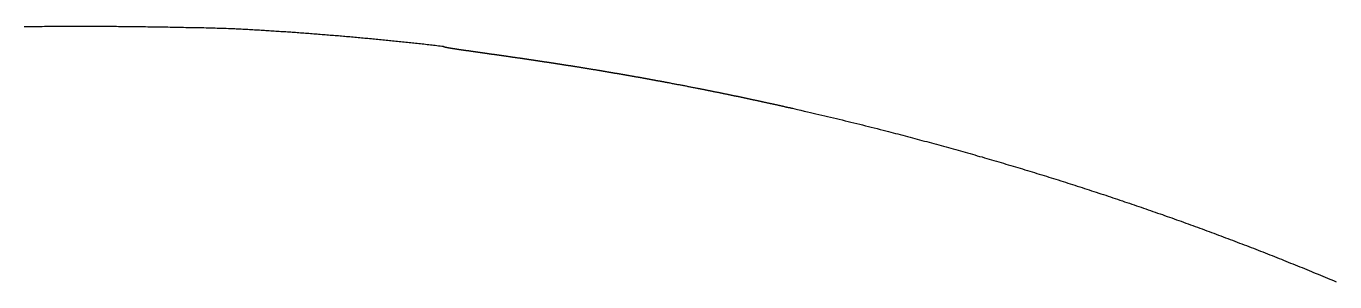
# Model space of a CAD drawing. Header units: millimetres. Extents: x 0 to 2438, y 0 to 1219.
# Drawn here: x 939.5 to 951.62, y 181.8 to 184.17 of the extents above; entities that cross this region are included whole.
import ezdxf

# ---------------------------------------------------------------- set-up
doc = ezdxf.new("R2010")
doc.units = ezdxf.units.MM
doc.layers.add('TEST_CUT_FIRST', color=1, linetype='Continuous')

msp = doc.modelspace()

# ---------------------------------------------------------------- linework, layer by layer
at = {"layer": 'TEST_CUT_FIRST'}
msp.add_lwpolyline([(939.484, 184.167), (939.505, 184.167), (939.526, 184.167), (939.547, 184.168), (939.567, 184.168), (939.588, 184.168), (939.609, 184.168), (939.63, 184.168), (939.651, 184.168), (939.671, 184.169), (939.692, 184.169), (939.713, 184.169), (939.734, 184.169), (939.755, 184.169), (939.775, 184.169), (939.796, 184.169), (939.817, 184.169), (939.838, 184.17), (939.859, 184.17), (939.879, 184.17), (939.9, 184.17), (939.921, 184.17), (939.942, 184.17), (939.963, 184.17), (939.983, 184.17), (940.004, 184.17), (940.025, 184.17), (940.046, 184.17), (940.067, 184.17), (940.087, 184.17), (940.108, 184.17), (940.129, 184.17), (940.15, 184.17), (940.17, 184.169), (940.191, 184.169), (940.212, 184.169), (940.233, 184.169), (940.254, 184.169), (940.274, 184.169), (940.295, 184.169), (940.316, 184.169), (940.337, 184.169), (940.358, 184.168), (940.378, 184.168), (940.399, 184.168), (940.42, 184.168), (940.441, 184.168), (940.462, 184.167), (940.482, 184.167), (940.503, 184.167), (940.524, 184.167), (940.545, 184.167), (940.565, 184.166), (940.586, 184.166), (940.607, 184.166), (940.628, 184.165), (940.649, 184.165), (940.669, 184.165), (940.69, 184.165), (940.711, 184.164), (940.732, 184.164), (940.753, 184.164), (940.773, 184.163), (940.794, 184.163), (940.815, 184.163), (940.836, 184.162), (940.857, 184.162), (940.877, 184.161), (940.898, 184.161), (940.919, 184.161), (940.94, 184.16), (940.96, 184.16), (940.981, 184.159), (941.002, 184.159), (941.023, 184.158), (941.044, 184.158), (941.064, 184.157), (941.085, 184.157), (941.106, 184.157), (941.127, 184.156), (941.148, 184.156), (941.168, 184.155), (941.189, 184.154), (941.21, 184.154), (941.231, 184.153), (941.251, 184.153), (941.272, 184.152), (941.293, 184.152), (941.314, 184.151), (941.335, 184.151), (941.355, 184.15), (941.376, 184.149), (941.397, 184.149), (941.418, 184.148), (941.433, 184.147), (941.448, 184.146), (941.464, 184.146), (941.479, 184.145), (941.494, 184.144), (941.509, 184.143), (941.525, 184.142), (941.54, 184.142), (941.555, 184.141), (941.57, 184.14), (941.586, 184.139), (941.601, 184.138), (941.616, 184.137), (941.631, 184.136), (941.647, 184.135), (941.662, 184.135), (941.677, 184.134), (941.693, 184.133), (941.708, 184.132), (941.723, 184.131), (941.738, 184.13), (941.754, 184.129), (941.769, 184.128), (941.784, 184.127), (941.799, 184.126), (941.815, 184.125), (941.83, 184.124), (941.845, 184.123), (941.86, 184.122), (941.876, 184.121), (941.891, 184.12), (941.906, 184.119), (941.921, 184.118), (941.937, 184.117), (941.952, 184.116), (941.967, 184.115), (941.982, 184.114), (941.998, 184.113), (942.013, 184.112), (942.028, 184.11), (942.043, 184.109), (942.059, 184.108), (942.074, 184.107), (942.089, 184.106), (942.104, 184.105), (942.12, 184.104), (942.135, 184.103), (942.15, 184.101), (942.165, 184.1), (942.181, 184.099), (942.196, 184.098), (942.211, 184.097), (942.226, 184.096), (942.242, 184.094), (942.257, 184.093), (942.272, 184.092), (942.287, 184.091), (942.303, 184.089), (942.318, 184.088), (942.333, 184.087), (942.348, 184.086), (942.364, 184.084), (942.379, 184.083), (942.394, 184.082), (942.409, 184.081), (942.424, 184.079), (942.44, 184.078), (942.455, 184.077), (942.47, 184.075), (942.485, 184.074), (942.501, 184.073), (942.516, 184.071), (942.531, 184.07), (942.546, 184.069), (942.562, 184.067), (942.577, 184.066), (942.592, 184.065), (942.607, 184.063), (942.622, 184.062), (942.638, 184.06), (942.653, 184.059), (942.668, 184.058), (942.683, 184.056), (942.699, 184.055), (942.714, 184.053), (942.729, 184.052), (942.744, 184.05), (942.759, 184.049), (942.775, 184.047), (942.79, 184.046), (942.805, 184.044), (942.82, 184.043), (942.836, 184.041), (942.851, 184.04), (942.866, 184.038), (942.881, 184.037), (942.896, 184.035), (942.912, 184.034), (942.927, 184.032), (942.942, 184.031), (942.957, 184.029), (942.972, 184.027), (942.988, 184.026), (943.003, 184.024), (943.018, 184.023), (943.033, 184.021), (943.048, 184.019), (943.064, 184.018), (943.079, 184.016), (943.094, 184.015), (943.109, 184.013), (943.124, 184.011), (943.14, 184.01), (943.155, 184.008), (943.17, 184.006), (943.185, 184.005), (943.2, 184.003), (943.215, 184.001), (943.231, 183.999), (943.246, 183.998), (943.261, 183.996), (943.276, 183.994), (943.291, 183.993), (943.307, 183.991), (943.322, 183.989), (943.337, 183.987), (943.352, 183.985), (943.367, 183.984), (943.367, 183.984), (943.367, 183.984), (943.367, 183.984), (943.367, 183.984), (943.367, 183.984), (943.367, 183.984), (943.367, 183.984), (943.367, 183.984), (943.367, 183.984), (943.367, 183.984), (943.367, 183.984), (943.367, 183.984), (943.367, 183.984), (943.367, 183.984), (943.367, 183.984), (943.367, 183.984), (943.367, 183.984), (943.367, 183.984), (943.367, 183.984), (943.367, 183.984), (943.367, 183.984), (943.367, 183.984), (943.367, 183.984), (943.367, 183.984), (943.367, 183.984), (943.367, 183.984), (943.367, 183.984), (943.367, 183.984), (943.367, 183.984), (943.367, 183.984), (943.367, 183.984), (943.367, 183.984), (943.367, 183.984), (943.367, 183.984), (943.367, 183.984), (943.367, 183.984), (943.367, 183.984), (943.367, 183.984), (943.367, 183.984), (943.367, 183.984), (943.367, 183.984), (943.367, 183.984), (943.367, 183.984), (943.367, 183.984), (943.367, 183.984), (943.367, 183.984), (943.367, 183.984), (943.367, 183.984), (943.367, 183.984), (943.367, 183.984), (943.367, 183.984), (943.367, 183.984), (943.367, 183.984), (943.367, 183.984), (943.367, 183.984), (943.367, 183.984), (943.367, 183.984), (943.367, 183.984), (943.367, 183.983), (943.367, 183.983), (943.367, 183.983), (943.367, 183.983), (943.367, 183.983), (943.367, 183.983), (943.367, 183.983), (943.367, 183.983), (943.367, 183.983), (943.367, 183.983), (943.367, 183.983), (943.367, 183.983), (943.367, 183.983), (943.367, 183.983), (943.367, 183.983), (943.367, 183.983), (943.367, 183.983), (943.367, 183.983), (943.367, 183.983), (943.367, 183.983), (943.367, 183.983), (943.367, 183.983), (943.367, 183.983), (943.367, 183.983), (943.367, 183.983), (943.367, 183.983), (943.367, 183.983), (943.367, 183.983), (943.367, 183.983), (943.367, 183.983), (943.367, 183.983), (943.367, 183.983), (943.367, 183.983), (943.367, 183.983), (943.367, 183.983), (943.367, 183.983), (943.367, 183.983), (943.367, 183.983), (943.367, 183.983), (943.367, 183.983), (943.367, 183.983), (943.367, 183.983), (943.367, 183.983), (943.367, 183.983), (943.367, 183.983), (943.367, 183.983), (943.367, 183.983), (943.367, 183.983), (943.367, 183.983), (943.367, 183.983), (943.367, 183.983), (943.367, 183.983), (943.367, 183.983), (943.367, 183.983), (943.367, 183.983), (943.367, 183.983), (943.367, 183.983), (943.367, 183.983), (943.367, 183.983), (943.367, 183.983), (943.367, 183.983), (943.367, 183.983), (943.367, 183.983), (943.367, 183.983), (943.367, 183.983), (943.367, 183.983), (943.367, 183.983), (943.367, 183.983), (943.366, 183.983), (943.366, 183.983), (943.366, 183.983), (943.366, 183.983), (943.366, 183.983), (943.366, 183.983), (943.366, 183.983), (943.366, 183.983), (943.366, 183.983), (943.366, 183.983), (943.366, 183.983), (943.366, 183.983), (943.366, 183.983), (943.366, 183.983), (943.366, 183.983), (943.366, 183.983), (943.366, 183.983), (943.366, 183.983), (943.366, 183.983), (943.366, 183.983), (943.366, 183.983), (943.366, 183.983), (943.366, 183.983), (943.366, 183.983), (943.366, 183.983), (943.366, 183.983), (943.366, 183.983), (943.366, 183.983), (943.366, 183.983), (943.366, 183.983), (943.366, 183.983), (943.366, 183.983), (943.366, 183.983), (943.366, 183.983), (943.366, 183.983), (943.366, 183.983), (943.366, 183.983), (943.366, 183.983), (943.366, 183.983), (943.366, 183.983), (943.366, 183.983), (943.366, 183.983), (943.366, 183.983), (943.366, 183.983), (943.366, 183.983), (943.366, 183.983), (943.366, 183.983), (943.366, 183.983), (943.366, 183.983), (943.366, 183.983), (943.366, 183.983), (943.366, 183.983), (943.366, 183.983), (943.366, 183.983), (943.366, 183.983), (943.366, 183.983), (943.366, 183.983), (943.366, 183.983), (943.366, 183.983), (943.366, 183.983), (943.366, 183.983), (943.366, 183.983), (943.366, 183.983), (943.366, 183.983), (943.366, 183.983), (943.366, 183.983), (943.366, 183.983), (943.366, 183.983), (943.366, 183.983), (943.366, 183.983), (943.366, 183.983), (943.366, 183.983), (943.366, 183.983), (943.366, 183.983), (943.366, 183.983), (943.366, 183.983), (943.366, 183.983), (943.366, 183.983), (943.366, 183.983), (943.366, 183.983), (943.366, 183.983), (943.366, 183.983), (943.366, 183.983), (943.366, 183.983), (943.366, 183.983), (943.366, 183.982), (943.366, 183.982), (943.366, 183.982), (943.366, 183.982), (943.366, 183.982), (943.366, 183.982), (943.366, 183.982), (943.366, 183.982), (943.366, 183.982), (943.366, 183.982), (943.366, 183.982), (943.366, 183.982), (943.366, 183.982), (943.366, 183.982), (943.366, 183.982), (943.366, 183.982), (943.366, 183.982), (943.366, 183.982), (943.366, 183.982), (943.366, 183.982), (943.366, 183.982), (943.366, 183.982), (943.366, 183.982), (943.366, 183.982), (943.366, 183.982), (943.366, 183.982), (943.366, 183.982), (943.366, 183.982), (943.366, 183.982), (943.366, 183.982), (943.366, 183.982), (943.366, 183.982), (943.366, 183.982), (943.366, 183.982), (943.366, 183.982), (943.366, 183.982), (943.366, 183.982), (943.366, 183.982), (943.366, 183.982), (943.366, 183.982), (943.366, 183.982), (943.366, 183.982), (943.366, 183.982), (943.367, 183.982), (943.367, 183.982), (943.367, 183.982), (943.367, 183.982), (943.367, 183.982), (943.367, 183.982), (943.367, 183.982), (943.367, 183.982), (943.367, 183.982), (943.367, 183.982), (943.367, 183.982), (943.367, 183.982), (943.367, 183.982), (943.367, 183.982), (943.367, 183.982), (943.367, 183.982), (943.367, 183.982), (943.367, 183.982), (943.367, 183.982), (943.367, 183.982), (943.367, 183.982), (943.367, 183.982), (943.367, 183.982), (943.367, 183.982), (943.367, 183.982), (943.367, 183.982), (943.367, 183.982), (943.367, 183.982), (943.367, 183.982), (943.367, 183.982), (943.367, 183.982), (943.367, 183.982), (943.367, 183.982), (943.367, 183.982), (943.367, 183.982), (943.367, 183.982), (943.367, 183.982), (943.367, 183.982), (943.367, 183.982), (943.367, 183.982), (943.367, 183.982), (943.367, 183.982), (943.367, 183.982), (943.367, 183.982), (943.367, 183.982), (943.367, 183.982), (943.367, 183.982), (943.367, 183.982), (943.367, 183.982), (943.367, 183.982), (943.367, 183.982), (943.367, 183.982), (943.367, 183.982), (943.367, 183.981), (943.367, 183.981), (943.367, 183.981), (943.367, 183.981), (943.367, 183.981), (943.367, 183.981), (943.367, 183.981), (943.367, 183.981), (943.367, 183.981), (943.367, 183.981), (943.367, 183.981), (943.367, 183.981), (943.367, 183.981), (943.367, 183.981), (943.368, 183.981), (943.368, 183.981), (943.368, 183.981), (943.368, 183.981), (943.368, 183.981), (943.368, 183.981), (943.368, 183.981), (943.368, 183.981), (943.368, 183.981), (943.368, 183.981), (943.368, 183.981), (943.368, 183.981), (943.368, 183.981), (943.368, 183.981), (943.368, 183.981), (943.368, 183.981), (943.368, 183.981), (943.368, 183.981), (943.368, 183.981), (943.368, 183.981), (943.368, 183.981), (943.368, 183.981), (943.368, 183.981), (943.368, 183.981), (943.368, 183.981), (943.368, 183.981), (943.368, 183.981), (943.368, 183.981), (943.368, 183.981), (943.368, 183.981), (943.368, 183.981), (943.368, 183.981), (943.368, 183.981), (943.368, 183.981), (943.368, 183.981), (943.368, 183.981), (943.368, 183.981), (943.368, 183.981), (943.368, 183.981), (943.368, 183.981), (943.368, 183.981), (943.368, 183.981), (943.368, 183.981), (943.368, 183.981), (943.369, 183.981), (943.369, 183.981), (943.369, 183.981), (943.369, 183.981), (943.369, 183.981), (943.369, 183.981), (943.369, 183.981), (943.369, 183.981), (943.369, 183.981), (943.369, 183.981), (943.369, 183.981), (943.369, 183.981), (943.369, 183.981), (943.369, 183.981), (943.369, 183.981), (943.369, 183.981), (943.369, 183.981), (943.369, 183.981), (943.369, 183.981), (943.369, 183.981), (943.369, 183.981), (943.369, 183.981), (943.369, 183.981), (943.369, 183.981), (943.369, 183.981), (943.369, 183.98), (943.369, 183.98), (943.369, 183.98), (943.369, 183.98), (943.369, 183.98), (943.369, 183.98), (943.369, 183.98), (943.37, 183.98), (943.37, 183.98), (943.37, 183.98), (943.37, 183.98), (943.37, 183.98), (943.37, 183.98), (943.37, 183.98), (943.37, 183.98), (943.37, 183.98), (943.37, 183.98), (943.37, 183.98), (943.37, 183.98), (943.37, 183.98), (943.37, 183.98), (943.37, 183.98), (943.37, 183.98), (943.37, 183.98), (943.37, 183.98), (943.37, 183.98), (943.37, 183.98), (943.37, 183.98), (943.37, 183.98), (943.37, 183.98), (943.37, 183.98), (943.37, 183.98), (943.37, 183.98), (943.37, 183.98), (943.371, 183.98), (943.371, 183.98), (943.371, 183.98), (943.371, 183.98), (943.371, 183.98), (943.371, 183.98), (943.371, 183.98), (943.371, 183.98), (943.371, 183.98), (943.371, 183.98), (943.371, 183.98), (943.371, 183.98), (943.371, 183.98), (943.371, 183.98), (943.371, 183.98), (943.371, 183.98), (943.371, 183.98), (943.371, 183.98), (943.371, 183.98), (943.371, 183.98), (943.371, 183.98), (943.371, 183.98), (943.371, 183.98), (943.372, 183.98), (943.372, 183.98), (943.372, 183.98), (943.372, 183.98), (943.372, 183.98), (943.372, 183.98), (943.372, 183.98), (943.372, 183.98), (943.372, 183.98), (943.372, 183.98), (943.372, 183.98), (943.372, 183.98), (943.372, 183.979), (943.372, 183.979), (943.372, 183.979), (943.372, 183.979), (943.372, 183.979), (943.372, 183.979), (943.372, 183.979), (943.372, 183.979), (943.372, 183.979), (943.373, 183.979), (943.373, 183.979), (943.373, 183.979), (943.373, 183.979), (943.373, 183.979), (943.373, 183.979), (943.373, 183.979), (943.374, 183.979), (943.374, 183.979), (943.374, 183.979), (943.374, 183.979), (943.374, 183.979), (943.374, 183.979), (943.375, 183.979), (943.375, 183.979), (943.375, 183.979), (943.375, 183.979), (943.375, 183.979), (943.376, 183.978), (943.376, 183.978), (943.376, 183.978), (943.376, 183.978), (943.376, 183.978), (943.377, 183.978), (943.377, 183.978), (943.377, 183.978), (943.377, 183.978), (943.377, 183.978), (943.378, 183.978), (943.378, 183.978), (943.378, 183.978), (943.378, 183.978), (943.379, 183.978), (943.379, 183.978), (943.379, 183.978), (943.379, 183.978), (943.379, 183.977), (943.38, 183.977), (943.38, 183.977), (943.38, 183.977), (943.38, 183.977), (943.38, 183.977), (943.38, 183.977), (943.381, 183.977), (943.381, 183.977), (943.381, 183.977), (943.381, 183.977), (943.381, 183.977), (943.381, 183.977), (943.382, 183.977), (943.382, 183.977), (943.382, 183.977), (943.382, 183.977), (943.382, 183.977), (943.382, 183.977), (943.383, 183.977), (943.383, 183.977), (943.383, 183.977), (943.383, 183.977), (943.383, 183.977), (943.384, 183.977), (943.384, 183.976), (943.384, 183.976), (943.384, 183.976), (943.384, 183.976), (943.384, 183.976), (943.385, 183.976), (943.385, 183.976), (943.385, 183.976), (943.385, 183.976), (943.385, 183.976), (943.386, 183.976), (943.386, 183.976), (943.386, 183.976), (943.386, 183.976), (943.386, 183.976), (943.387, 183.976), (943.387, 183.976), (943.387, 183.976), (943.387, 183.976), (943.387, 183.976), (943.388, 183.976), (943.388, 183.976), (943.388, 183.976), (943.388, 183.976), (943.388, 183.975), (943.389, 183.975), (943.389, 183.975), (943.389, 183.975), (943.389, 183.975), (943.39, 183.975), (943.39, 183.975), (943.39, 183.975), (943.39, 183.975), (943.39, 183.975), (943.391, 183.975), (943.391, 183.975), (943.391, 183.975), (943.391, 183.975), (943.391, 183.975), (943.392, 183.975), (943.392, 183.975), (943.392, 183.975), (943.392, 183.975), (943.393, 183.975), (943.393, 183.975), (943.393, 183.975), (943.393, 183.974), (943.394, 183.974), (943.394, 183.974), (943.394, 183.974), (943.394, 183.974), (943.394, 183.974), (943.395, 183.974), (943.395, 183.974), (943.395, 183.974), (943.395, 183.974), (943.396, 183.974), (943.396, 183.974), (943.396, 183.974), (943.396, 183.974), (943.397, 183.974), (943.397, 183.974), (943.397, 183.974), (943.397, 183.974), (943.398, 183.974), (943.398, 183.974), (943.398, 183.974), (943.398, 183.973), (943.399, 183.973), (943.399, 183.973), (943.399, 183.973), (943.399, 183.973), (943.4, 183.973), (943.4, 183.973), (943.4, 183.973), (943.4, 183.973), (943.401, 183.973), (943.401, 183.973), (943.401, 183.973), (943.401, 183.973), (943.402, 183.973), (943.402, 183.973), (943.402, 183.973), (943.403, 183.973), (943.403, 183.973), (943.403, 183.973), (943.403, 183.973), (943.404, 183.973), (943.404, 183.972), (943.404, 183.972), (943.404, 183.972), (943.405, 183.972), (943.405, 183.972), (943.405, 183.972), (943.406, 183.972), (943.406, 183.972), (943.406, 183.972), (943.406, 183.972), (943.407, 183.972), (943.407, 183.972), (943.407, 183.972), (943.407, 183.972), (943.408, 183.972), (943.408, 183.972), (943.408, 183.972), (943.409, 183.972), (943.409, 183.972), (943.409, 183.972), (943.41, 183.971), (943.41, 183.971), (943.41, 183.971), (943.41, 183.971), (943.411, 183.971), (943.411, 183.971), (943.411, 183.971), (943.412, 183.971), (943.412, 183.971), (943.412, 183.971), (943.412, 183.971), (943.413, 183.971), (943.413, 183.971), (943.413, 183.971), (943.414, 183.971), (943.414, 183.971), (943.414, 183.971), (943.415, 183.971), (943.415, 183.97), (943.415, 183.97), (943.416, 183.97), (943.416, 183.97), (943.416, 183.97), (943.416, 183.97), (943.417, 183.97), (943.417, 183.97), (943.417, 183.97), (943.418, 183.97), (943.418, 183.97), (943.418, 183.97), (943.419, 183.97), (943.419, 183.97), (943.419, 183.97), (943.42, 183.97), (943.42, 183.97), (943.42, 183.97), (943.421, 183.97), (943.421, 183.969), (943.421, 183.969), (943.422, 183.969), (943.422, 183.969), (943.422, 183.969), (943.423, 183.969), (943.423, 183.969), (943.423, 183.969), (943.424, 183.969), (943.424, 183.969), (943.424, 183.969), (943.425, 183.969), (943.425, 183.969), (943.425, 183.969), (943.426, 183.969), (943.426, 183.969), (943.426, 183.969), (943.427, 183.969), (943.427, 183.968), (943.427, 183.968), (943.428, 183.968), (943.429, 183.968), (943.43, 183.968), (943.431, 183.968), (943.432, 183.968), (943.433, 183.967), (943.434, 183.967), (943.435, 183.967), (943.436, 183.967), (943.438, 183.967), (943.439, 183.967), (943.44, 183.966), (943.441, 183.966), (943.442, 183.966), (943.443, 183.966), (943.444, 183.966), (943.446, 183.965), (943.447, 183.965), (943.448, 183.965), (943.449, 183.965), (943.45, 183.965), (943.452, 183.964), (943.453, 183.964), (943.454, 183.964), (943.455, 183.964), (943.457, 183.964), (943.458, 183.963), (943.459, 183.963), (943.461, 183.963), (943.462, 183.963), (943.463, 183.963), (943.465, 183.962), (943.466, 183.962), (943.467, 183.962), (943.468, 183.962), (943.468, 183.962), (943.469, 183.962), (943.47, 183.962), (943.471, 183.961), (943.472, 183.961), (943.473, 183.961), (943.474, 183.961), (943.474, 183.961), (943.475, 183.961), (943.476, 183.961), (943.477, 183.961), (943.478, 183.96), (943.479, 183.96), (943.48, 183.96), (943.481, 183.96), (943.481, 183.96), (943.482, 183.96), (943.483, 183.96), (943.484, 183.959), (943.485, 183.959), (943.486, 183.959), (943.487, 183.959), (943.487, 183.959), (943.488, 183.959), (943.489, 183.959), (943.49, 183.959), (943.491, 183.958), (943.492, 183.958), (943.493, 183.958), (943.494, 183.958), (943.494, 183.958), (943.495, 183.958), (943.496, 183.958), (943.497, 183.958), (943.498, 183.957), (943.499, 183.957), (943.5, 183.957), (943.501, 183.957), (943.501, 183.957), (943.502, 183.957), (943.503, 183.957), (943.504, 183.956), (943.505, 183.956), (943.506, 183.956), (943.507, 183.956), (943.508, 183.956), (943.508, 183.956), (943.509, 183.956), (943.51, 183.956), (943.511, 183.955), (943.512, 183.955), (943.513, 183.955), (943.514, 183.955), (943.515, 183.955), (943.515, 183.955), (943.516, 183.955), (943.517, 183.955), (943.518, 183.954), (943.519, 183.954), (943.52, 183.954), (943.521, 183.954), (943.522, 183.954), (943.522, 183.954), (943.523, 183.954), (943.524, 183.954), (943.525, 183.953), (943.526, 183.953), (943.527, 183.953), (943.528, 183.953), (943.529, 183.953), (943.529, 183.953), (943.53, 183.953), (943.531, 183.952), (943.532, 183.952), (943.533, 183.952), (943.534, 183.952), (943.535, 183.952), (943.536, 183.952), (943.536, 183.952), (943.537, 183.952), (943.538, 183.951), (943.539, 183.951), (943.54, 183.951), (943.541, 183.951), (943.542, 183.951), (943.543, 183.951), (943.544, 183.951), (943.544, 183.951), (943.545, 183.95), (943.546, 183.95), (943.547, 183.95), (943.548, 183.95), (943.549, 183.95), (943.55, 183.95), (943.551, 183.95), (943.551, 183.95), (943.552, 183.949), (943.553, 183.949), (943.554, 183.949), (943.555, 183.949), (943.556, 183.949), (943.557, 183.949), (943.558, 183.949), (943.558, 183.949), (943.559, 183.948), (943.56, 183.948), (943.561, 183.948), (943.562, 183.948), (943.563, 183.948), (943.564, 183.948), (943.565, 183.948), (943.565, 183.948), (943.566, 183.947), (943.567, 183.947), (943.568, 183.947), (943.569, 183.947), (943.57, 183.947), (943.571, 183.947), (943.572, 183.947), (943.573, 183.947), (943.573, 183.946), (943.574, 183.946), (943.575, 183.946), (943.576, 183.946), (943.577, 183.946), (943.578, 183.946), (943.579, 183.946), (943.58, 183.946), (943.58, 183.945), (943.581, 183.945), (943.582, 183.945), (943.583, 183.945), (943.584, 183.945), (943.585, 183.945), (943.586, 183.945), (943.587, 183.945), (943.587, 183.944), (943.588, 183.944), (943.589, 183.944), (943.59, 183.944), (943.591, 183.944), (943.592, 183.944), (943.593, 183.944), (943.594, 183.943), (943.595, 183.943), (943.595, 183.943), (943.596, 183.943), (943.597, 183.943), (943.598, 183.943), (943.599, 183.943), (943.6, 183.943), (943.601, 183.942), (943.602, 183.942), (943.602, 183.942), (943.603, 183.942), (943.604, 183.942), (943.605, 183.942), (943.606, 183.942), (943.607, 183.942), (943.608, 183.941), (943.609, 183.941), (943.609, 183.941), (943.61, 183.941), (943.611, 183.941), (943.612, 183.941), (943.613, 183.941), (943.614, 183.941), (943.615, 183.94), (943.616, 183.94), (943.617, 183.94), (943.617, 183.94), (943.618, 183.94), (943.619, 183.94), (943.62, 183.94), (943.621, 183.94), (943.622, 183.939), (943.623, 183.939), (943.624, 183.939), (943.624, 183.939), (943.625, 183.939), (943.626, 183.939), (943.627, 183.939), (943.628, 183.939), (943.629, 183.938), (943.63, 183.938), (943.631, 183.938), (943.631, 183.938), (943.632, 183.938), (943.633, 183.938), (943.634, 183.938), (943.636, 183.937), (943.638, 183.937), (943.64, 183.937), (943.643, 183.936), (943.645, 183.936), (943.647, 183.936), (943.649, 183.936), (943.652, 183.935), (943.654, 183.935), (943.656, 183.935), (943.658, 183.934), (943.66, 183.934), (943.662, 183.934), (943.665, 183.933), (943.667, 183.933), (943.669, 183.933), (943.671, 183.932), (943.673, 183.932), (943.675, 183.932), (943.678, 183.932), (943.68, 183.931), (943.682, 183.931), (943.684, 183.931), (943.686, 183.93), (943.689, 183.93), (943.691, 183.93), (943.693, 183.929), (943.695, 183.929), (943.697, 183.929), (943.7, 183.928), (943.702, 183.928), (943.704, 183.928), (943.705, 183.928), (943.707, 183.927), (943.708, 183.927), (943.709, 183.927), (943.71, 183.927), (943.712, 183.927), (943.713, 183.927), (943.714, 183.926), (943.715, 183.926), (943.717, 183.926), (943.718, 183.926), (943.719, 183.926), (943.721, 183.925), (943.722, 183.925), (943.723, 183.925), (943.725, 183.925), (943.726, 183.925), (943.727, 183.925), (943.728, 183.924), (943.73, 183.924), (943.731, 183.924), (943.732, 183.924), (943.734, 183.924), (943.735, 183.923), (943.736, 183.923), (943.737, 183.923), (943.739, 183.923), (943.74, 183.923), (943.741, 183.923), (943.743, 183.922), (943.744, 183.922), (943.745, 183.922), (943.747, 183.922), (943.748, 183.922), (943.749, 183.921), (943.75, 183.921), (943.752, 183.921), (943.753, 183.921), (943.754, 183.921), (943.756, 183.921), (943.757, 183.92), (943.758, 183.92), (943.76, 183.92), (943.761, 183.92), (943.762, 183.92), (943.763, 183.919), (943.765, 183.919), (943.766, 183.919), (943.767, 183.919), (943.769, 183.919), (943.77, 183.919), (943.771, 183.918), (943.772, 183.918), (943.774, 183.918), (943.775, 183.918), (943.776, 183.918), (943.778, 183.917), (943.779, 183.917), (943.78, 183.917), (943.782, 183.917), (943.783, 183.917), (943.784, 183.916), (943.785, 183.916), (943.787, 183.916), (943.788, 183.916), (943.789, 183.916), (943.791, 183.916), (943.792, 183.915), (943.793, 183.915), (943.795, 183.915), (943.796, 183.915), (943.797, 183.915), (943.798, 183.914), (943.8, 183.914), (943.801, 183.914), (943.802, 183.914), (943.804, 183.914), (943.805, 183.914), (943.806, 183.913), (943.808, 183.913), (943.809, 183.913), (943.81, 183.913), (943.811, 183.913), (943.813, 183.912), (943.814, 183.912), (943.815, 183.912), (943.817, 183.912), (943.818, 183.912), (943.819, 183.912), (943.82, 183.911), (943.822, 183.911), (943.823, 183.911), (943.824, 183.911), (943.826, 183.911), (943.827, 183.91), (943.828, 183.91), (943.83, 183.91), (943.831, 183.91), (943.832, 183.91), (943.833, 183.909), (943.835, 183.909), (943.836, 183.909), (943.837, 183.909), (943.839, 183.909), (943.84, 183.909), (943.841, 183.908), (943.843, 183.908), (943.844, 183.908), (943.845, 183.908), (943.846, 183.908), (943.848, 183.907), (943.849, 183.907), (943.85, 183.907), (943.852, 183.907), (943.853, 183.907), (943.854, 183.907), (943.856, 183.906), (943.857, 183.906), (943.858, 183.906), (943.859, 183.906), (943.861, 183.906), (943.862, 183.905), (943.863, 183.905), (943.865, 183.905), (943.866, 183.905), (943.867, 183.905), (943.869, 183.905), (943.87, 183.904), (943.871, 183.904), (943.872, 183.904), (943.874, 183.904), (943.875, 183.904), (943.876, 183.903), (943.878, 183.903), (943.879, 183.903), (943.88, 183.903), (943.881, 183.903), (943.883, 183.902), (943.884, 183.902), (943.885, 183.902), (943.887, 183.902), (943.888, 183.902), (943.889, 183.902), (943.891, 183.901), (943.892, 183.901), (943.893, 183.901), (943.894, 183.901), (943.896, 183.901), (943.897, 183.9), (943.898, 183.9), (943.9, 183.9), (943.901, 183.9), (943.902, 183.9), (943.904, 183.9), (943.905, 183.899), (943.906, 183.899), (943.907, 183.899), (943.909, 183.899), (943.91, 183.899), (943.911, 183.898), (943.913, 183.898), (943.914, 183.898), (943.915, 183.898), (943.917, 183.898), (943.918, 183.897), (943.919, 183.897), (943.92, 183.897), (943.922, 183.897), (943.923, 183.897), (943.924, 183.897), (943.926, 183.896), (943.927, 183.896), (943.928, 183.896), (943.93, 183.896), (943.931, 183.896), (943.932, 183.895), (943.933, 183.895), (943.935, 183.895), (943.936, 183.895), (943.937, 183.895), (943.939, 183.894), (943.94, 183.894), (943.941, 183.894), (943.943, 183.894), (943.944, 183.894), (943.945, 183.894), (943.947, 183.893), (943.948, 183.893), (943.949, 183.893), (943.949, 183.893), (943.951, 183.893), (943.953, 183.892), (943.956, 183.892), (943.96, 183.891), (943.964, 183.891), (943.969, 183.89), (943.973, 183.89), (943.977, 183.889), (943.981, 183.888), (943.985, 183.888), (943.988, 183.887), (943.992, 183.887), (943.996, 183.886), (944, 183.886), (944.004, 183.885), (944.008, 183.884), (944.012, 183.884), (944.016, 183.883), (944.02, 183.883), (944.024, 183.882), (944.028, 183.882), (944.032, 183.881), (944.036, 183.88), (944.04, 183.88), (944.044, 183.879), (944.048, 183.879), (944.052, 183.878), (944.056, 183.878), (944.059, 183.877), (944.064, 183.876), (944.068, 183.876), (944.072, 183.875), (944.076, 183.875), (944.079, 183.874), (944.082, 183.874), (944.085, 183.873), (944.088, 183.873), (944.09, 183.873), (944.093, 183.872), (944.095, 183.872), (944.098, 183.871), (944.101, 183.871), (944.103, 183.871), (944.106, 183.87), (944.109, 183.87), (944.111, 183.869), (944.114, 183.869), (944.116, 183.869), (944.119, 183.868), (944.122, 183.868), (944.124, 183.868), (944.127, 183.867), (944.13, 183.867), (944.132, 183.866), (944.135, 183.866), (944.138, 183.866), (944.14, 183.865), (944.143, 183.865), (944.146, 183.864), (944.148, 183.864), (944.151, 183.864), (944.154, 183.863), (944.156, 183.863), (944.159, 183.862), (944.162, 183.862), (944.164, 183.862), (944.167, 183.861), (944.17, 183.861), (944.172, 183.861), (944.175, 183.86), (944.178, 183.86), (944.18, 183.859), (944.183, 183.859), (944.185, 183.859), (944.188, 183.858), (944.191, 183.858), (944.193, 183.857), (944.196, 183.857), (944.199, 183.857), (944.201, 183.856), (944.204, 183.856), (944.207, 183.855), (944.209, 183.855), (944.212, 183.855), (944.215, 183.854), (944.217, 183.854), (944.22, 183.853), (944.223, 183.853), (944.225, 183.853), (944.228, 183.852), (944.231, 183.852), (944.233, 183.851), (944.236, 183.851), (944.239, 183.851), (944.241, 183.85), (944.244, 183.85), (944.246, 183.849), (944.249, 183.849), (944.252, 183.849), (944.254, 183.848), (944.257, 183.848), (944.26, 183.847), (944.262, 183.847), (944.265, 183.847), (944.268, 183.846), (944.27, 183.846), (944.273, 183.845), (944.276, 183.845), (944.278, 183.845), (944.281, 183.844), (944.284, 183.844), (944.286, 183.843), (944.289, 183.843), (944.292, 183.843), (944.294, 183.842), (944.297, 183.842), (944.3, 183.841), (944.302, 183.841), (944.305, 183.841), (944.308, 183.84), (944.31, 183.84), (944.313, 183.839), (944.315, 183.839), (944.318, 183.839), (944.321, 183.838), (944.323, 183.838), (944.326, 183.837), (944.329, 183.837), (944.331, 183.837), (944.334, 183.836), (944.337, 183.836), (944.339, 183.835), (944.342, 183.835), (944.345, 183.835), (944.347, 183.834), (944.35, 183.834), (944.353, 183.833), (944.355, 183.833), (944.358, 183.833), (944.361, 183.832), (944.363, 183.832), (944.366, 183.831), (944.369, 183.831), (944.371, 183.831), (944.374, 183.83), (944.376, 183.83), (944.379, 183.829), (944.382, 183.829), (944.384, 183.829), (944.387, 183.828), (944.39, 183.828), (944.392, 183.827), (944.395, 183.827), (944.398, 183.827), (944.4, 183.826), (944.403, 183.826), (944.406, 183.825), (944.408, 183.825), (944.411, 183.824), (944.414, 183.824), (944.416, 183.824), (944.419, 183.823), (944.422, 183.823), (944.424, 183.822), (944.427, 183.822), (944.43, 183.822), (944.432, 183.821), (944.435, 183.821), (944.437, 183.82), (944.44, 183.82), (944.443, 183.82), (944.445, 183.819), (944.448, 183.819), (944.451, 183.818), (944.453, 183.818), (944.456, 183.817), (944.459, 183.817), (944.461, 183.817), (944.464, 183.816), (944.467, 183.816), (944.469, 183.815), (944.472, 183.815), (944.475, 183.815), (944.477, 183.814), (944.48, 183.814), (944.483, 183.813), (944.485, 183.813), (944.488, 183.813), (944.491, 183.812), (944.493, 183.812), (944.496, 183.811), (944.498, 183.811), (944.501, 183.81), (944.504, 183.81), (944.506, 183.81), (944.509, 183.809), (944.512, 183.809), (944.514, 183.808), (944.517, 183.808), (944.52, 183.808), (944.522, 183.807), (944.525, 183.807), (944.528, 183.806), (944.53, 183.806), (944.533, 183.805), (944.536, 183.805), (944.538, 183.805), (944.541, 183.804), (944.544, 183.804), (944.546, 183.803), (944.549, 183.803), (944.552, 183.803), (944.554, 183.802), (944.557, 183.802), (944.559, 183.801), (944.562, 183.801), (944.565, 183.8), (944.567, 183.8), (944.57, 183.8), (944.573, 183.799), (944.576, 183.799), (944.578, 183.798), (944.58, 183.798), (944.582, 183.798), (944.585, 183.797), (944.589, 183.797), (944.594, 183.796), (944.6, 183.795), (944.607, 183.794), (944.613, 183.793), (944.62, 183.792), (944.626, 183.791), (944.632, 183.79), (944.638, 183.789), (944.644, 183.788), (944.65, 183.787), (944.656, 183.786), (944.662, 183.785), (944.669, 183.784), (944.675, 183.783), (944.681, 183.782), (944.687, 183.781), (944.693, 183.78), (944.699, 183.779), (944.705, 183.778), (944.711, 183.777), (944.718, 183.776), (944.724, 183.775), (944.73, 183.774), (944.736, 183.773), (944.742, 183.772), (944.748, 183.771), (944.754, 183.77), (944.761, 183.769), (944.767, 183.768), (944.774, 183.767), (944.78, 183.766), (944.785, 183.765), (944.789, 183.764), (944.793, 183.763), (944.796, 183.763), (944.799, 183.762), (944.802, 183.762), (944.806, 183.761), (944.809, 183.761), (944.813, 183.76), (944.817, 183.759), (944.82, 183.759), (944.824, 183.758), (944.827, 183.758), (944.83, 183.757), (944.834, 183.757), (944.837, 183.756), (944.841, 183.755), (944.844, 183.755), (944.848, 183.754), (944.851, 183.754), (944.855, 183.753), (944.858, 183.752), (944.862, 183.752), (944.865, 183.751), (944.869, 183.751), (944.872, 183.75), (944.876, 183.749), (944.879, 183.749), (944.883, 183.748), (944.886, 183.748), (944.89, 183.747), (944.893, 183.747), (944.897, 183.746), (944.9, 183.745), (944.904, 183.745), (944.907, 183.744), (944.911, 183.744), (944.914, 183.743), (944.918, 183.742), (944.921, 183.742), (944.925, 183.741), (944.928, 183.741), (944.932, 183.74), (944.935, 183.739), (944.938, 183.739), (944.942, 183.738), (944.945, 183.738), (944.949, 183.737), (944.952, 183.736), (944.956, 183.736), (944.959, 183.735), (944.963, 183.735), (944.966, 183.734), (944.97, 183.733), (944.973, 183.733), (944.977, 183.732), (944.98, 183.732), (944.984, 183.731), (944.987, 183.73), (944.991, 183.73), (944.994, 183.729), (944.998, 183.729), (945.001, 183.728), (945.005, 183.727), (945.008, 183.727), (945.012, 183.726), (945.015, 183.726), (945.019, 183.725), (945.022, 183.724), (945.026, 183.724), (945.029, 183.723), (945.033, 183.723), (945.036, 183.722), (945.04, 183.721), (945.043, 183.721), (945.047, 183.72), (945.05, 183.72), (945.053, 183.719), (945.057, 183.718), (945.06, 183.718), (945.064, 183.717), (945.067, 183.717), (945.071, 183.716), (945.074, 183.715), (945.078, 183.715), (945.081, 183.714), (945.085, 183.714), (945.088, 183.713), (945.092, 183.712), (945.095, 183.712), (945.099, 183.711), (945.102, 183.71), (945.106, 183.71), (945.109, 183.709), (945.113, 183.709), (945.116, 183.708), (945.12, 183.707), (945.123, 183.707), (945.127, 183.706), (945.13, 183.706), (945.134, 183.705), (945.137, 183.704), (945.141, 183.704), (945.144, 183.703), (945.148, 183.702), (945.151, 183.702), (945.154, 183.701), (945.158, 183.701), (945.161, 183.7), (945.165, 183.699), (945.168, 183.699), (945.172, 183.698), (945.175, 183.697), (945.179, 183.697), (945.182, 183.696), (945.186, 183.696), (945.189, 183.695), (945.193, 183.694), (945.196, 183.694), (945.2, 183.693), (945.203, 183.693), (945.207, 183.692), (945.21, 183.691), (945.214, 183.691), (945.217, 183.69), (945.221, 183.689), (945.224, 183.689), (945.228, 183.688), (945.231, 183.687), (945.235, 183.687), (945.238, 183.686), (945.241, 183.686), (945.245, 183.685), (945.248, 183.684), (945.252, 183.684), (945.255, 183.683), (945.259, 183.682), (945.262, 183.682), (945.266, 183.681), (945.269, 183.681), (945.273, 183.68), (945.276, 183.679), (945.28, 183.679), (945.283, 183.678), (945.287, 183.677), (945.29, 183.677), (945.294, 183.676), (945.297, 183.675), (945.301, 183.675), (945.304, 183.674), (945.308, 183.674), (945.311, 183.673), (945.315, 183.672), (945.318, 183.672), (945.322, 183.671), (945.325, 183.67), (945.328, 183.67), (945.332, 183.669), (945.335, 183.668), (945.339, 183.668), (945.342, 183.667), (945.346, 183.667), (945.349, 183.666), (945.353, 183.665), (945.356, 183.665), (945.36, 183.664), (945.363, 183.663), (945.367, 183.663), (945.37, 183.662), (945.374, 183.661), (945.377, 183.661), (945.381, 183.66), (945.384, 183.659), (945.388, 183.659), (945.391, 183.658), (945.395, 183.658), (945.398, 183.657), (945.402, 183.656), (945.405, 183.656), (945.409, 183.655), (945.412, 183.654), (945.415, 183.654), (945.419, 183.653), (945.422, 183.652), (945.426, 183.652), (945.43, 183.651), (945.433, 183.65), (945.437, 183.65), (945.44, 183.649), (945.442, 183.649), (945.445, 183.648), (945.449, 183.647), (945.454, 183.647), (945.46, 183.645), (945.468, 183.644), (945.477, 183.642), (945.486, 183.64), (945.495, 183.639), (945.503, 183.637), (945.511, 183.636), (945.519, 183.634), (945.527, 183.633), (945.535, 183.631), (945.543, 183.63), (945.551, 183.628), (945.559, 183.626), (945.567, 183.625), (945.575, 183.623), (945.584, 183.622), (945.592, 183.62), (945.6, 183.619), (945.608, 183.617), (945.616, 183.616), (945.624, 183.614), (945.632, 183.612), (945.64, 183.611), (945.648, 183.609), (945.656, 183.608), (945.664, 183.606), (945.672, 183.605), (945.681, 183.603), (945.69, 183.601), (945.698, 183.6), (945.706, 183.598), (945.713, 183.597), (945.719, 183.595), (945.724, 183.595), (945.728, 183.594), (945.732, 183.593), (945.736, 183.592), (945.741, 183.591), (945.746, 183.59), (945.75, 183.589), (945.755, 183.588), (945.76, 183.587), (945.764, 183.587), (945.769, 183.586), (945.774, 183.585), (945.778, 183.584), (945.783, 183.583), (945.787, 183.582), (945.792, 183.581), (945.797, 183.58), (945.801, 183.579), (945.806, 183.578), (945.811, 183.577), (945.815, 183.576), (945.82, 183.575), (945.825, 183.575), (945.829, 183.574), (945.834, 183.573), (945.838, 183.572), (945.843, 183.571), (945.848, 183.57), (945.852, 183.569), (945.857, 183.568), (945.862, 183.567), (945.866, 183.566), (945.871, 183.565), (945.876, 183.564), (945.88, 183.563), (945.885, 183.562), (945.889, 183.561), (945.894, 183.561), (945.899, 183.56), (945.903, 183.559), (945.908, 183.558), (945.913, 183.557), (945.917, 183.556), (945.922, 183.555), (945.926, 183.554), (945.931, 183.553), (945.936, 183.552), (945.94, 183.551), (945.945, 183.55), (945.95, 183.549), (945.954, 183.548), (945.959, 183.547), (945.964, 183.546), (945.968, 183.545), (945.973, 183.544), (945.977, 183.544), (945.982, 183.543), (945.987, 183.542), (945.991, 183.541), (945.996, 183.54), (946.001, 183.539), (946.005, 183.538), (946.01, 183.537), (946.014, 183.536), (946.019, 183.535), (946.024, 183.534), (946.028, 183.533), (946.033, 183.532), (946.038, 183.531), (946.042, 183.53), (946.047, 183.529), (946.051, 183.528), (946.056, 183.527), (946.061, 183.526), (946.065, 183.525), (946.07, 183.524), (946.075, 183.523), (946.079, 183.522), (946.084, 183.521), (946.088, 183.52), (946.093, 183.52), (946.098, 183.519), (946.102, 183.518), (946.107, 183.517), (946.112, 183.516), (946.116, 183.515), (946.121, 183.514), (946.125, 183.513), (946.13, 183.512), (946.135, 183.511), (946.139, 183.51), (946.144, 183.509), (946.149, 183.508), (946.153, 183.507), (946.158, 183.506), (946.162, 183.505), (946.167, 183.504), (946.172, 183.503), (946.176, 183.502), (946.181, 183.501), (946.186, 183.5), (946.19, 183.499), (946.195, 183.498), (946.199, 183.497), (946.204, 183.496), (946.209, 183.495), (946.213, 183.494), (946.218, 183.493), (946.223, 183.492), (946.227, 183.491), (946.232, 183.49), (946.236, 183.489), (946.241, 183.488), (946.246, 183.487), (946.25, 183.486), (946.255, 183.485), (946.26, 183.484), (946.264, 183.483), (946.269, 183.482), (946.273, 183.481), (946.278, 183.48), (946.283, 183.479), (946.287, 183.478), (946.292, 183.477), (946.297, 183.476), (946.301, 183.475), (946.306, 183.474), (946.31, 183.473), (946.315, 183.472), (946.32, 183.471), (946.324, 183.47), (946.329, 183.469), (946.333, 183.468), (946.338, 183.467), (946.343, 183.466), (946.347, 183.465), (946.352, 183.464), (946.357, 183.463), (946.361, 183.462), (946.366, 183.461), (946.37, 183.46), (946.375, 183.459), (946.38, 183.458), (946.384, 183.457), (946.389, 183.456), (946.394, 183.455), (946.398, 183.454), (946.403, 183.453), (946.407, 183.452), (946.412, 183.451), (946.417, 183.45), (946.421, 183.449), (946.426, 183.448), (946.43, 183.447), (946.435, 183.446), (946.44, 183.445), (946.444, 183.444), (946.449, 183.443), (946.454, 183.442), (946.458, 183.441), (946.463, 183.44), (946.467, 183.439), (946.472, 183.438), (946.477, 183.437), (946.481, 183.436), (946.486, 183.435), (946.49, 183.434), (946.495, 183.433), (946.5, 183.432), (946.504, 183.431), (946.509, 183.43), (946.513, 183.429), (946.518, 183.428), (946.523, 183.426), (946.527, 183.425), (946.532, 183.424), (946.537, 183.423), (946.541, 183.422), (946.546, 183.421), (946.55, 183.42), (946.555, 183.419), (946.559, 183.418), (946.564, 183.417), (946.57, 183.416), (946.575, 183.415), (946.58, 183.414), (946.583, 183.413), (946.583, 183.413), (946.585, 183.413), (946.59, 183.411), (946.601, 183.409), (946.621, 183.404), (946.648, 183.398), (946.679, 183.391), (946.709, 183.384), (946.738, 183.377), (946.766, 183.371), (946.792, 183.365), (946.818, 183.359), (946.844, 183.353), (946.871, 183.346), (946.899, 183.34), (946.926, 183.333), (946.953, 183.327), (946.98, 183.32), (947.007, 183.314), (947.034, 183.308), (947.061, 183.301), (947.088, 183.294), (947.115, 183.288), (947.142, 183.281), (947.169, 183.275), (947.196, 183.268), (947.223, 183.261), (947.25, 183.255), (947.277, 183.248), (947.303, 183.241), (947.33, 183.234), (947.358, 183.228), (947.385, 183.221), (947.413, 183.214), (947.44, 183.207), (947.465, 183.2), (947.489, 183.194), (947.512, 183.188), (947.533, 183.183), (947.555, 183.177), (947.577, 183.171), (947.599, 183.166), (947.622, 183.16), (947.644, 183.154), (947.666, 183.148), (947.689, 183.142), (947.711, 183.136), (947.733, 183.13), (947.756, 183.124), (947.778, 183.118), (947.8, 183.112), (947.822, 183.106), (947.845, 183.1), (947.867, 183.094), (947.889, 183.088), (947.911, 183.082), (947.934, 183.076), (947.956, 183.07), (947.978, 183.064), (948, 183.058), (948.023, 183.052), (948.045, 183.046), (948.067, 183.039), (948.089, 183.033), (948.112, 183.027), (948.134, 183.021), (948.156, 183.015), (948.178, 183.008), (948.2, 183.002), (948.223, 182.996), (948.245, 182.989), (948.267, 182.983), (948.289, 182.977), (948.311, 182.97), (948.334, 182.964), (948.356, 182.958), (948.378, 182.951), (948.4, 182.945), (948.422, 182.938), (948.444, 182.932), (948.467, 182.926), (948.489, 182.919), (948.511, 182.913), (948.533, 182.906), (948.555, 182.9), (948.577, 182.893), (948.599, 182.886), (948.622, 182.88), (948.644, 182.873), (948.666, 182.867), (948.688, 182.86), (948.71, 182.853), (948.732, 182.847), (948.754, 182.84), (948.776, 182.833), (948.798, 182.827), (948.82, 182.82), (948.843, 182.813), (948.865, 182.806), (948.887, 182.8), (948.909, 182.793), (948.931, 182.786), (948.953, 182.779), (948.975, 182.772), (948.997, 182.765), (949.019, 182.758), (949.041, 182.752), (949.063, 182.745), (949.085, 182.738), (949.107, 182.731), (949.129, 182.724), (949.151, 182.717), (949.173, 182.71), (949.195, 182.703), (949.217, 182.696), (949.239, 182.689), (949.261, 182.682), (949.283, 182.675), (949.305, 182.667), (949.327, 182.66), (949.349, 182.653), (949.371, 182.646), (949.393, 182.639), (949.415, 182.632), (949.437, 182.624), (949.458, 182.617), (949.48, 182.61), (949.502, 182.603), (949.524, 182.596), (949.546, 182.588), (949.568, 182.581), (949.59, 182.574), (949.612, 182.566), (949.634, 182.559), (949.656, 182.552), (949.677, 182.544), (949.699, 182.537), (949.721, 182.529), (949.743, 182.522), (949.765, 182.514), (949.787, 182.507), (949.809, 182.499), (949.83, 182.492), (949.852, 182.484), (949.874, 182.477), (949.896, 182.469), (949.918, 182.462), (949.939, 182.454), (949.961, 182.447), (949.983, 182.439), (950.005, 182.431), (950.027, 182.424), (950.048, 182.416), (950.07, 182.408), (950.092, 182.401), (950.114, 182.393), (950.135, 182.385), (950.157, 182.377), (950.179, 182.37), (950.201, 182.362), (950.222, 182.354), (950.244, 182.346), (950.266, 182.338), (950.288, 182.33), (950.309, 182.322), (950.331, 182.315), (950.353, 182.307), (950.374, 182.299), (950.396, 182.291), (950.418, 182.283), (950.439, 182.275), (950.461, 182.267), (950.483, 182.259), (950.504, 182.251), (950.526, 182.243), (950.547, 182.235), (950.569, 182.227), (950.591, 182.218), (950.612, 182.21), (950.634, 182.202), (950.656, 182.194), (950.677, 182.186), (950.699, 182.178), (950.72, 182.17), (950.742, 182.161), (950.763, 182.153), (950.785, 182.145), (950.807, 182.137), (950.828, 182.128), (950.85, 182.12), (950.871, 182.112), (950.893, 182.103), (950.914, 182.095), (950.936, 182.087), (950.957, 182.078), (950.979, 182.07), (951, 182.061), (951.022, 182.053), (951.043, 182.044), (951.065, 182.036), (951.086, 182.027), (951.108, 182.019), (951.129, 182.01), (951.15, 182.002), (951.172, 181.993), (951.193, 181.985), (951.215, 181.976), (951.236, 181.967), (951.257, 181.959), (951.279, 181.95), (951.3, 181.941), (951.322, 181.933), (951.343, 181.924), (951.364, 181.915), (951.386, 181.907), (951.407, 181.898), (951.428, 181.889), (951.45, 181.88), (951.471, 181.872), (951.492, 181.863), (951.514, 181.854), (951.536, 181.845), (951.557, 181.836), (951.578, 181.827), (951.597, 181.819), (951.617, 181.811), (951.638, 181.802)], dxfattribs=at)

doc.saveas('drawing.dxf')
